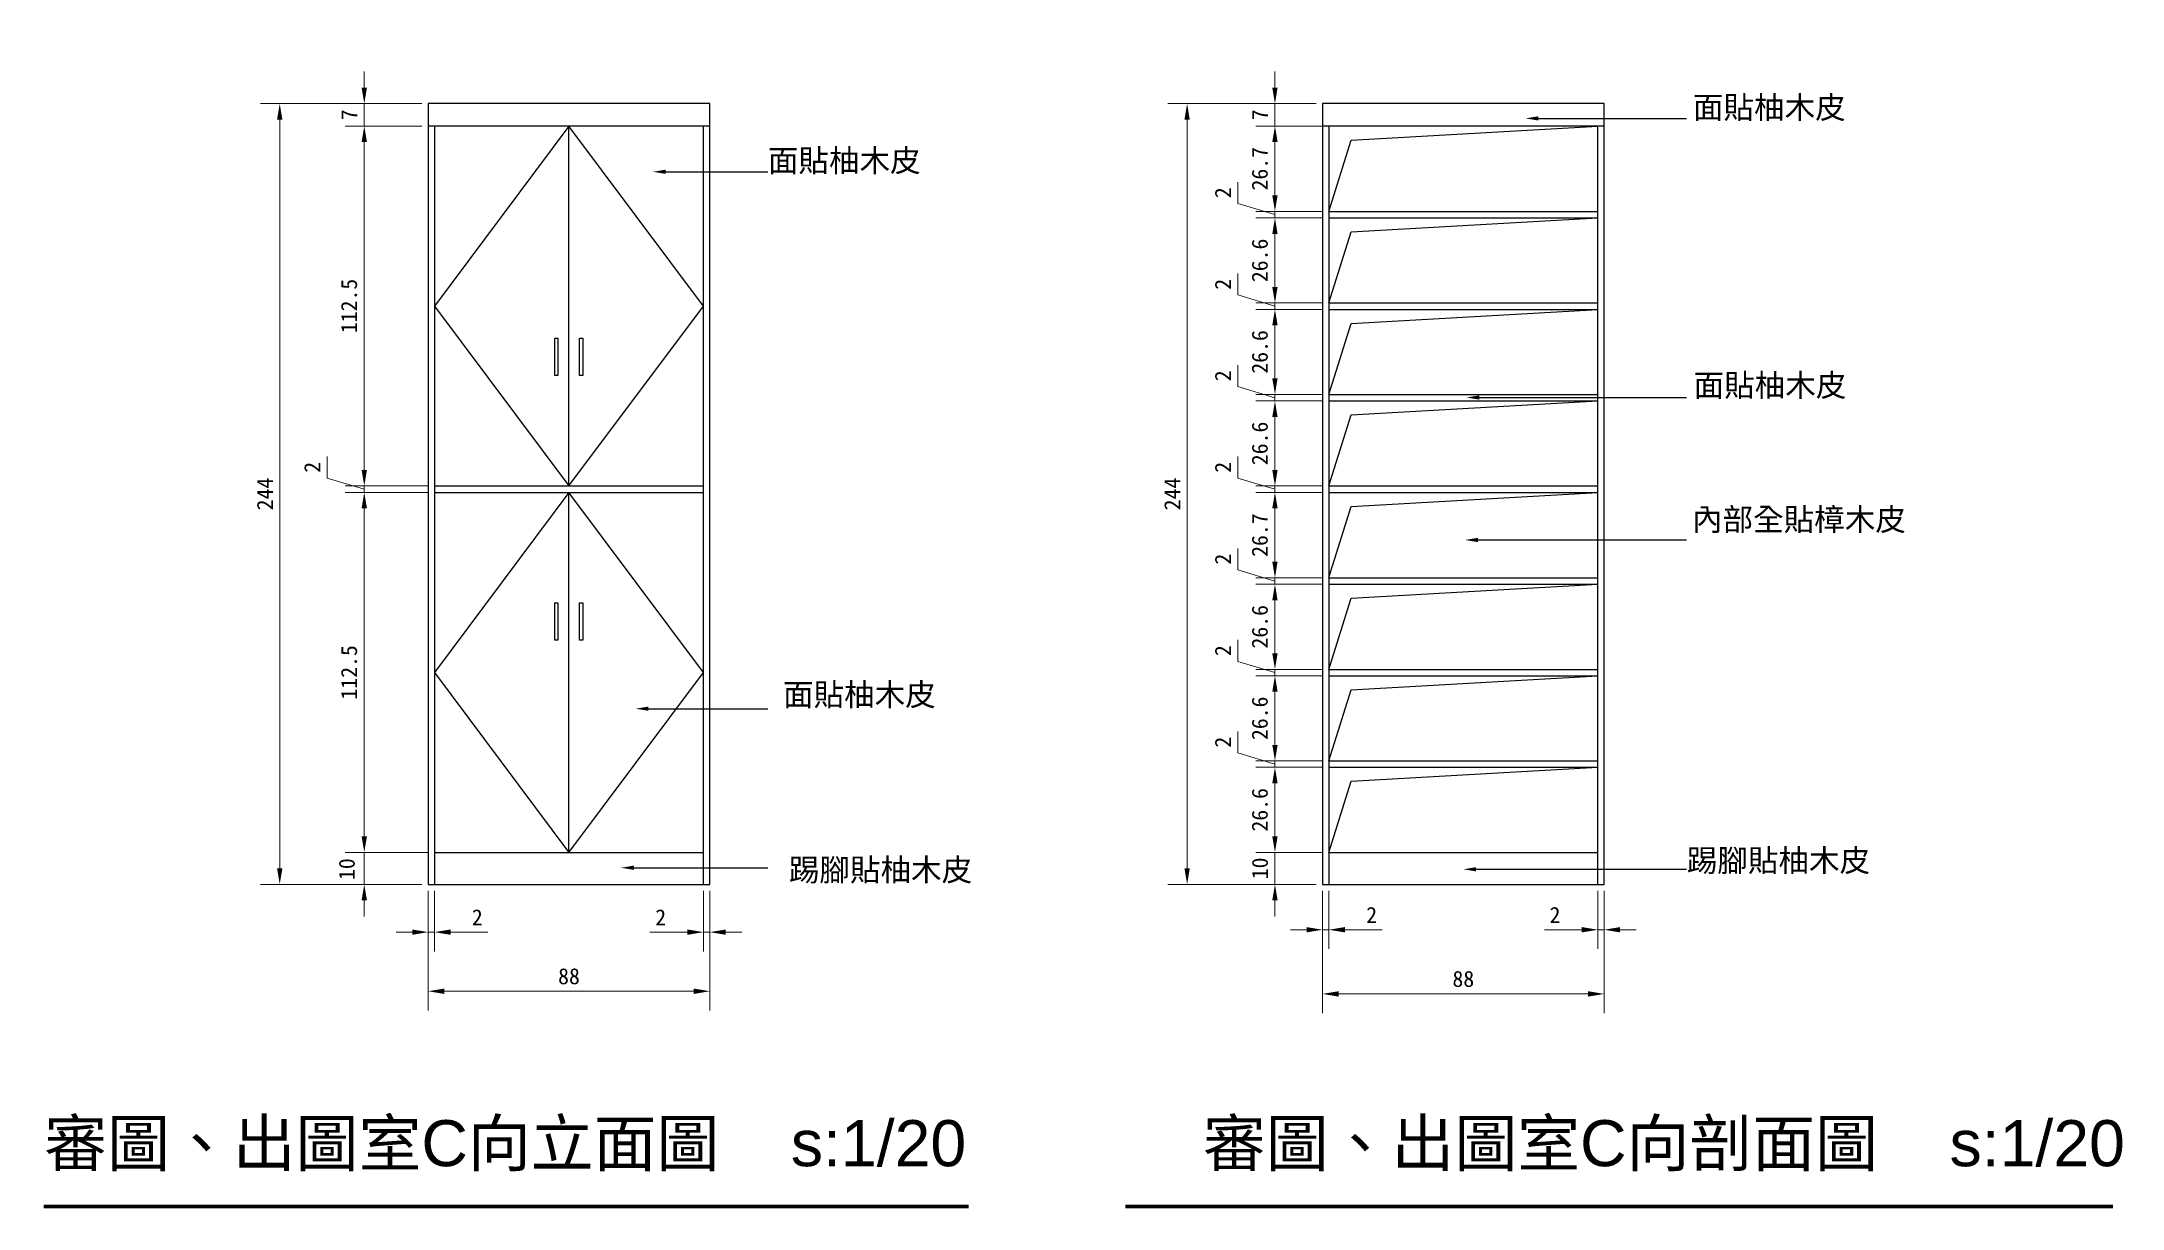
# Model space of a CAD drawing. Header units: centimetres. Extents: x 1966 to 8787, y 7398 to 12383.
# Drawn here: x 4523 to 5173, y 7528 to 7892 of the extents above; entities that cross this region are included whole.
import ezdxf
from ezdxf import colors
from ezdxf.entities.mleader import LeaderData, LeaderLine
from ezdxf.math import Vec2, Vec3

# ---------------------------------------------------------------- set-up
doc = ezdxf.new("R2010")
doc.units = ezdxf.units.CM
doc.header["$PDMODE"] = 35
doc.styles.get("Standard").update_dxf_attribs({"font": 'arial.ttf', "height": 10})
doc.styles.add('文2.5', font='kaiu.ttf', dxfattribs={"height": 2.5})
doc.styles.add('文3.5', font='', dxfattribs={"height": 3.5})
doc.styles.get('文3.5').set_extended_font_data('PMingLiU')
doc.dimstyles.new('DIM2.5', dxfattribs={"dimtxt": 2.5, "dimasz": 2.5, "dimexe": 3, "dimexo": 1, "dimgap": 1, "dimtad": 1, "dimdec": 1, "dimdsep": 46, "dimtxsty": '文2.5', "dimcen": 0, "dimadec": 0, "dimazin": 0, "dimtfac": 1, "dimtdec": 1, "dimtmove": 0, "dimatfit": 3, "dimfxl": 1, "dimlwd": 15, "dimlwe": 15, "dimarcsym": 0})

# ---------------------------------------------------------------- blocks, each defined once
blk = doc.blocks.new('抽屜門把')
for p, q in [((-4.4, 6.37), (-3.44, 6.37)), ((-4.4, -5.33), (-4.4, 6.37)), ((-3.44, 6.37), (-3.44, -5.33)), ((3.33, 6.37), (4.29, 6.37)), ((3.33, -5.33), (3.33, 6.37)), ((4.29, 6.37), (4.29, -5.33)), ((-3.44, -5.33), (-4.4, -5.33)), ((4.29, -5.33), (3.33, -5.33))]:
    blk.add_line(p, q)
blk = doc.blocks.new('*D226')
at = {"color": 0, "linetype": 'Continuous', "lineweight": 15, "transparency": 16777216}
for p, q in [((4643.48, 7626.82), (4643.48, 7589.42)), ((4731.48, 7626.82), (4731.48, 7589.42)), ((4648.48, 7595.42), (4726.48, 7595.42))]:
    blk.add_line(p, q, dxfattribs=at)
at = {"color": 0, "transparency": 16777216}
for points in [[(4648.48, 7596.25), (4648.48, 7594.58), (4643.48, 7595.42)], [(4726.48, 7596.25), (4726.48, 7594.58), (4731.48, 7595.42)]]:
    blk.add_solid(points, dxfattribs=at)
at = {"layer": 'DEFPOINTS', "color": 0, "transparency": 16777216}
for p in [(4643.48, 7628.82), (4731.48, 7628.82), (4731.48, 7595.42)]:
    blk.add_point(p, dxfattribs=at)
at = {"color": 0, "transparency": 16777216, "insert": (4687.48, 7600.08), "char_height": 5, "attachment_point": 5, "style": '文2.5'}
blk.add_mtext('88', dxfattribs=at)
blk = doc.blocks.new('*D227')
at = {"color": 0, "linetype": 'Continuous', "lineweight": 15, "transparency": 16777216}
for p, q in [((4643.48, 7626.82), (4643.48, 7607.89)), ((4645.48, 7626.82), (4645.48, 7607.89)), ((4638.48, 7613.89), (4633.48, 7613.89)), ((4643.48, 7613.89), (4645.48, 7613.89)), ((4650.48, 7613.89), (4662.16, 7613.89))]:
    blk.add_line(p, q, dxfattribs=at)
at = {"color": 0, "transparency": 16777216}
for points in [[(4638.48, 7614.73), (4638.48, 7613.06), (4643.48, 7613.89)], [(4650.48, 7614.73), (4650.48, 7613.06), (4645.48, 7613.89)]]:
    blk.add_solid(points, dxfattribs=at)
at = {"layer": 'DEFPOINTS', "color": 0, "transparency": 16777216}
for p in [(4643.48, 7628.82), (4645.48, 7628.82), (4645.48, 7613.89)]:
    blk.add_point(p, dxfattribs=at)
at = {"color": 0, "transparency": 16777216, "insert": (4658.82, 7618.53), "char_height": 5, "attachment_point": 5, "style": '文2.5'}
blk.add_mtext('2', dxfattribs=at)
blk = doc.blocks.new('*D228')
at = {"color": 0, "linetype": 'Continuous', "lineweight": 15, "transparency": 16777216}
for p, q in [((4623.51, 7643.82), (4623.51, 7648.82)), ((4643.48, 7638.82), (4617.51, 7638.82)), ((4623.51, 7628.82), (4623.51, 7638.82)), ((4641.48, 7628.82), (4617.51, 7628.82)), ((4623.51, 7623.82), (4623.51, 7618.82))]:
    blk.add_line(p, q, dxfattribs=at)
at = {"color": 0, "transparency": 16777216}
for points in [[(4622.68, 7643.82), (4624.35, 7643.82), (4623.51, 7638.82)], [(4622.68, 7623.82), (4624.35, 7623.82), (4623.51, 7628.82)]]:
    blk.add_solid(points, dxfattribs=at)
at = {"layer": 'DEFPOINTS', "color": 0, "transparency": 16777216}
for p in [(4623.51, 7638.82), (4645.48, 7638.82), (4643.48, 7628.82)]:
    blk.add_point(p, dxfattribs=at)
at = {"color": 0, "transparency": 16777216, "insert": (4618.08, 7633.59), "char_height": 5, "attachment_point": 5, "rotation": 90, "style": '文2.5'}
blk.add_mtext('10', dxfattribs=at)
blk = doc.blocks.new('*D229')
at = {"color": 0, "linetype": 'Continuous', "lineweight": 15, "transparency": 16777216}
for p, q in [((4643.48, 7751.32), (4617.51, 7751.32)), ((4623.51, 7643.82), (4623.51, 7746.32)), ((4643.48, 7638.82), (4617.51, 7638.82))]:
    blk.add_line(p, q, dxfattribs=at)
at = {"color": 0, "transparency": 16777216}
for points in [[(4622.68, 7746.32), (4624.35, 7746.32), (4623.51, 7751.32)], [(4622.68, 7643.82), (4624.35, 7643.82), (4623.51, 7638.82)]]:
    blk.add_solid(points, dxfattribs=at)
at = {"layer": 'DEFPOINTS', "color": 0, "transparency": 16777216}
for p in [(4623.51, 7751.32), (4645.48, 7751.32), (4645.48, 7638.82)]:
    blk.add_point(p, dxfattribs=at)
at = {"color": 0, "transparency": 16777216, "insert": (4618.79, 7695.07), "char_height": 5, "attachment_point": 5, "rotation": 90, "style": '文2.5'}
blk.add_mtext('112.5', dxfattribs=at)
blk = doc.blocks.new('*D230')
at = {"color": 0, "linetype": 'Continuous', "lineweight": 15, "transparency": 16777216}
for p, q in [((4623.51, 7758.32), (4623.51, 7763.32)), ((4611.88, 7755.81), (4611.88, 7762.5)), ((4623.51, 7752.32), (4611.88, 7755.81)), ((4643.48, 7753.32), (4617.51, 7753.32)), ((4643.48, 7751.32), (4617.51, 7751.32)), ((4623.51, 7751.32), (4623.51, 7753.32)), ((4623.51, 7751.32), (4623.51, 7753.32)), ((4623.51, 7746.32), (4623.51, 7741.32))]:
    blk.add_line(p, q, dxfattribs=at)
at = {"color": 0, "transparency": 16777216}
for points in [[(4622.68, 7758.32), (4624.35, 7758.32), (4623.51, 7753.32)], [(4622.68, 7746.32), (4624.35, 7746.32), (4623.51, 7751.32)]]:
    blk.add_solid(points, dxfattribs=at)
at = {"layer": 'DEFPOINTS', "color": 0, "transparency": 16777216}
for p in [(4623.51, 7753.32), (4645.48, 7753.32), (4645.48, 7751.32)]:
    blk.add_point(p, dxfattribs=at)
at = {"color": 0, "transparency": 16777216, "insert": (4607.24, 7759.16), "char_height": 5, "attachment_point": 5, "rotation": 90, "style": '文2.5'}
blk.add_mtext('2', dxfattribs=at)
blk = doc.blocks.new('*D231')
at = {"color": 0, "linetype": 'Continuous', "lineweight": 15, "transparency": 16777216}
for p, q in [((4641.48, 7865.82), (4617.51, 7865.82)), ((4623.51, 7758.32), (4623.51, 7860.82)), ((4643.48, 7753.32), (4617.51, 7753.32))]:
    blk.add_line(p, q, dxfattribs=at)
at = {"color": 0, "transparency": 16777216}
for points in [[(4622.68, 7860.82), (4624.35, 7860.82), (4623.51, 7865.82)], [(4622.68, 7758.32), (4624.35, 7758.32), (4623.51, 7753.32)]]:
    blk.add_solid(points, dxfattribs=at)
at = {"layer": 'DEFPOINTS', "color": 0, "transparency": 16777216}
for p in [(4623.51, 7865.82), (4643.48, 7865.82), (4645.48, 7753.32)]:
    blk.add_point(p, dxfattribs=at)
at = {"color": 0, "transparency": 16777216, "insert": (4618.79, 7809.57), "char_height": 5, "attachment_point": 5, "rotation": 90, "style": '文2.5'}
blk.add_mtext('112.5', dxfattribs=at)
blk = doc.blocks.new('*D232')
at = {"color": 0, "linetype": 'Continuous', "lineweight": 15, "transparency": 16777216}
for p, q in [((4623.51, 7877.82), (4623.51, 7882.82)), ((4641.48, 7872.82), (4617.51, 7872.82)), ((4623.51, 7865.82), (4623.51, 7872.82)), ((4641.48, 7865.82), (4617.51, 7865.82)), ((4623.51, 7860.82), (4623.51, 7855.82))]:
    blk.add_line(p, q, dxfattribs=at)
at = {"color": 0, "transparency": 16777216}
for points in [[(4622.68, 7877.82), (4624.35, 7877.82), (4623.51, 7872.82)], [(4622.68, 7860.82), (4624.35, 7860.82), (4623.51, 7865.82)]]:
    blk.add_solid(points, dxfattribs=at)
at = {"layer": 'DEFPOINTS', "color": 0, "transparency": 16777216}
for p in [(4623.51, 7872.82), (4643.48, 7872.82), (4643.48, 7865.82)]:
    blk.add_point(p, dxfattribs=at)
at = {"color": 0, "transparency": 16777216, "insert": (4618.85, 7869.32), "char_height": 5, "attachment_point": 5, "rotation": 90, "style": '文2.5'}
blk.add_mtext('7', dxfattribs=at)
blk = doc.blocks.new('*D233')
at = {"color": 0, "linetype": 'Continuous', "lineweight": 15, "transparency": 16777216}
for p, q in [((4641.48, 7872.82), (4591.1, 7872.82)), ((4597.1, 7633.82), (4597.1, 7867.82)), ((4639.48, 7628.82), (4591.1, 7628.82))]:
    blk.add_line(p, q, dxfattribs=at)
at = {"color": 0, "transparency": 16777216}
for points in [[(4596.27, 7867.82), (4597.93, 7867.82), (4597.1, 7872.82)], [(4596.27, 7633.82), (4597.93, 7633.82), (4597.1, 7628.82)]]:
    blk.add_solid(points, dxfattribs=at)
at = {"layer": 'DEFPOINTS', "color": 0, "transparency": 16777216}
for p in [(4597.1, 7872.82), (4643.48, 7872.82), (4641.48, 7628.82)]:
    blk.add_point(p, dxfattribs=at)
at = {"color": 0, "transparency": 16777216, "insert": (4592.46, 7750.82), "char_height": 5, "attachment_point": 5, "rotation": 90, "style": '文2.5'}
blk.add_mtext('244', dxfattribs=at)
blk = doc.blocks.new('*D234')
at = {"color": 0, "linetype": 'Continuous', "lineweight": 15, "transparency": 16777216}
for p, q in [((4922.93, 7626.82), (4922.93, 7588.58)), ((5010.93, 7626.82), (5010.93, 7588.58)), ((4927.93, 7594.58), (5005.93, 7594.58))]:
    blk.add_line(p, q, dxfattribs=at)
at = {"color": 0, "transparency": 16777216}
for points in [[(4927.93, 7595.42), (4927.93, 7593.75), (4922.93, 7594.58)], [(5005.93, 7595.42), (5005.93, 7593.75), (5010.93, 7594.58)]]:
    blk.add_solid(points, dxfattribs=at)
at = {"layer": 'DEFPOINTS', "color": 0, "transparency": 16777216}
for p in [(4922.93, 7628.82), (5010.93, 7628.82), (5010.93, 7594.58)]:
    blk.add_point(p, dxfattribs=at)
at = {"color": 0, "transparency": 16777216, "insert": (4966.93, 7599.25), "char_height": 5, "attachment_point": 5, "style": '文2.5'}
blk.add_mtext('88', dxfattribs=at)
blk = doc.blocks.new('*D235')
at = {"color": 0, "linetype": 'Continuous', "lineweight": 15, "transparency": 16777216}
for p, q in [((4922.93, 7626.82), (4922.93, 7608.64)), ((4924.93, 7626.82), (4924.93, 7608.64)), ((4917.93, 7614.64), (4912.93, 7614.64)), ((4922.93, 7614.64), (4924.93, 7614.64)), ((4929.93, 7614.64), (4941.62, 7614.64))]:
    blk.add_line(p, q, dxfattribs=at)
at = {"color": 0, "transparency": 16777216}
for points in [[(4917.93, 7615.47), (4917.93, 7613.81), (4922.93, 7614.64)], [(4929.93, 7615.47), (4929.93, 7613.81), (4924.93, 7614.64)]]:
    blk.add_solid(points, dxfattribs=at)
at = {"layer": 'DEFPOINTS', "color": 0, "transparency": 16777216}
for p in [(4922.93, 7628.82), (4924.93, 7628.82), (4924.93, 7614.64)]:
    blk.add_point(p, dxfattribs=at)
at = {"color": 0, "transparency": 16777216, "insert": (4938.28, 7619.28), "char_height": 5, "attachment_point": 5, "style": '文2.5'}
blk.add_mtext('2', dxfattribs=at)
blk = doc.blocks.new('*D236')
at = {"color": 0, "linetype": 'Continuous', "lineweight": 15, "transparency": 16777216}
for p, q in [((4729.48, 7626.82), (4729.48, 7607.89)), ((4731.48, 7626.82), (4731.48, 7607.89)), ((4724.48, 7613.89), (4712.79, 7613.89)), ((4731.48, 7613.89), (4729.48, 7613.89)), ((4736.48, 7613.89), (4741.48, 7613.89))]:
    blk.add_line(p, q, dxfattribs=at)
at = {"color": 0, "transparency": 16777216}
for points in [[(4724.48, 7614.73), (4724.48, 7613.06), (4729.48, 7613.89)], [(4736.48, 7614.73), (4736.48, 7613.06), (4731.48, 7613.89)]]:
    blk.add_solid(points, dxfattribs=at)
at = {"layer": 'DEFPOINTS', "color": 0, "transparency": 16777216}
for p in [(4729.48, 7628.82), (4731.48, 7628.82), (4729.48, 7613.89)]:
    blk.add_point(p, dxfattribs=at)
at = {"color": 0, "transparency": 16777216, "insert": (4716.13, 7618.53), "char_height": 5, "attachment_point": 5, "style": '文2.5'}
blk.add_mtext('2', dxfattribs=at)
blk = doc.blocks.new('*D237')
at = {"color": 0, "linetype": 'Continuous', "lineweight": 15, "transparency": 16777216}
for p, q in [((5008.93, 7626.82), (5008.93, 7608.64)), ((5010.93, 7626.82), (5010.93, 7608.64)), ((5003.93, 7614.64), (4992.25, 7614.64)), ((5010.93, 7614.64), (5008.93, 7614.64)), ((5015.93, 7614.64), (5020.93, 7614.64))]:
    blk.add_line(p, q, dxfattribs=at)
at = {"color": 0, "transparency": 16777216}
for points in [[(5003.93, 7615.47), (5003.93, 7613.81), (5008.93, 7614.64)], [(5015.93, 7615.47), (5015.93, 7613.81), (5010.93, 7614.64)]]:
    blk.add_solid(points, dxfattribs=at)
at = {"layer": 'DEFPOINTS', "color": 0, "transparency": 16777216}
for p in [(5008.93, 7628.82), (5010.93, 7628.82), (5008.93, 7614.64)]:
    blk.add_point(p, dxfattribs=at)
at = {"color": 0, "transparency": 16777216, "insert": (4995.59, 7619.28), "char_height": 5, "attachment_point": 5, "style": '文2.5'}
blk.add_mtext('2', dxfattribs=at)
blk = doc.blocks.new('*D238')
at = {"color": 0, "linetype": 'Continuous', "lineweight": 15, "transparency": 16777216}
for p, q in [((4908.07, 7643.82), (4908.07, 7648.82)), ((4922.93, 7638.82), (4902.07, 7638.82)), ((4908.07, 7628.82), (4908.07, 7638.82)), ((4920.93, 7628.82), (4902.07, 7628.82)), ((4908.07, 7623.82), (4908.07, 7618.82))]:
    blk.add_line(p, q, dxfattribs=at)
at = {"color": 0, "transparency": 16777216}
for points in [[(4907.24, 7643.82), (4908.9, 7643.82), (4908.07, 7638.82)], [(4907.24, 7623.82), (4908.9, 7623.82), (4908.07, 7628.82)]]:
    blk.add_solid(points, dxfattribs=at)
at = {"layer": 'DEFPOINTS', "color": 0, "transparency": 16777216}
for p in [(4908.07, 7638.82), (4924.93, 7638.82), (4922.93, 7628.82)]:
    blk.add_point(p, dxfattribs=at)
at = {"color": 0, "transparency": 16777216, "insert": (4903.4, 7633.82), "char_height": 5, "attachment_point": 5, "rotation": 90, "style": '文2.5'}
blk.add_mtext('10', dxfattribs=at)
blk = doc.blocks.new('*D239')
at = {"color": 0, "linetype": 'Continuous', "lineweight": 15, "transparency": 16777216}
for p, q in [((4922.93, 7665.42), (4902.07, 7665.42)), ((4908.07, 7643.82), (4908.07, 7660.42)), ((4922.93, 7638.82), (4902.07, 7638.82))]:
    blk.add_line(p, q, dxfattribs=at)
at = {"color": 0, "transparency": 16777216}
for points in [[(4907.24, 7660.42), (4908.9, 7660.42), (4908.07, 7665.42)], [(4907.24, 7643.82), (4908.9, 7643.82), (4908.07, 7638.82)]]:
    blk.add_solid(points, dxfattribs=at)
at = {"layer": 'DEFPOINTS', "color": 0, "transparency": 16777216}
for p in [(4908.07, 7665.42), (4924.93, 7665.42), (4924.93, 7638.82)]:
    blk.add_point(p, dxfattribs=at)
at = {"color": 0, "transparency": 16777216, "insert": (4903.35, 7652.12), "char_height": 5, "attachment_point": 5, "rotation": 90, "style": '文2.5'}
blk.add_mtext('26.6', dxfattribs=at)
blk = doc.blocks.new('*D240')
at = {"color": 0, "linetype": 'Continuous', "lineweight": 15, "transparency": 16777216}
for p, q in [((4896.43, 7669.91), (4896.43, 7676.6)), ((4908.07, 7672.42), (4908.07, 7677.42)), ((4908.07, 7666.42), (4896.43, 7669.91)), ((4922.93, 7667.42), (4902.07, 7667.42)), ((4908.07, 7665.42), (4908.07, 7667.42)), ((4908.07, 7665.42), (4908.07, 7667.42)), ((4922.93, 7665.42), (4902.07, 7665.42)), ((4908.07, 7660.42), (4908.07, 7655.42))]:
    blk.add_line(p, q, dxfattribs=at)
at = {"color": 0, "transparency": 16777216}
for points in [[(4907.24, 7672.42), (4908.9, 7672.42), (4908.07, 7667.42)], [(4907.24, 7660.42), (4908.9, 7660.42), (4908.07, 7665.42)]]:
    blk.add_solid(points, dxfattribs=at)
at = {"layer": 'DEFPOINTS', "color": 0, "transparency": 16777216}
for p in [(4908.07, 7667.42), (4924.93, 7667.42), (4924.93, 7665.42)]:
    blk.add_point(p, dxfattribs=at)
at = {"color": 0, "transparency": 16777216, "insert": (4891.79, 7673.26), "char_height": 5, "attachment_point": 5, "rotation": 90, "style": '文2.5'}
blk.add_mtext('2', dxfattribs=at)
blk = doc.blocks.new('*D241')
at = {"color": 0, "linetype": 'Continuous', "lineweight": 15, "transparency": 16777216}
for p, q in [((4922.93, 7694.02), (4902.07, 7694.02)), ((4908.07, 7672.42), (4908.07, 7689.02)), ((4922.93, 7667.42), (4902.07, 7667.42))]:
    blk.add_line(p, q, dxfattribs=at)
at = {"color": 0, "transparency": 16777216}
for points in [[(4907.24, 7689.02), (4908.9, 7689.02), (4908.07, 7694.02)], [(4907.24, 7672.42), (4908.9, 7672.42), (4908.07, 7667.42)]]:
    blk.add_solid(points, dxfattribs=at)
at = {"layer": 'DEFPOINTS', "color": 0, "transparency": 16777216}
for p in [(4908.07, 7694.02), (4924.93, 7694.02), (4924.93, 7667.42)]:
    blk.add_point(p, dxfattribs=at)
at = {"color": 0, "transparency": 16777216, "insert": (4903.35, 7680.72), "char_height": 5, "attachment_point": 5, "rotation": 90, "style": '文2.5'}
blk.add_mtext('26.6', dxfattribs=at)
blk = doc.blocks.new('*D242')
at = {"color": 0, "linetype": 'Continuous', "lineweight": 15, "transparency": 16777216}
for p, q in [((4896.43, 7698.51), (4896.43, 7705.2)), ((4908.07, 7701.02), (4908.07, 7706.02)), ((4908.07, 7695.02), (4896.43, 7698.51)), ((4922.93, 7696.02), (4902.07, 7696.02)), ((4922.93, 7694.02), (4902.07, 7694.02)), ((4908.07, 7694.02), (4908.07, 7696.02)), ((4908.07, 7694.02), (4908.07, 7696.02)), ((4908.07, 7689.02), (4908.07, 7684.02))]:
    blk.add_line(p, q, dxfattribs=at)
at = {"color": 0, "transparency": 16777216}
for points in [[(4907.24, 7701.02), (4908.9, 7701.02), (4908.07, 7696.02)], [(4907.24, 7689.02), (4908.9, 7689.02), (4908.07, 7694.02)]]:
    blk.add_solid(points, dxfattribs=at)
at = {"layer": 'DEFPOINTS', "color": 0, "transparency": 16777216}
for p in [(4908.07, 7696.02), (4924.93, 7696.02), (4924.93, 7694.02)]:
    blk.add_point(p, dxfattribs=at)
at = {"color": 0, "transparency": 16777216, "insert": (4891.79, 7701.86), "char_height": 5, "attachment_point": 5, "rotation": 90, "style": '文2.5'}
blk.add_mtext('2', dxfattribs=at)
blk = doc.blocks.new('*D243')
at = {"color": 0, "linetype": 'Continuous', "lineweight": 15, "transparency": 16777216}
for p, q in [((4922.93, 7722.62), (4902.07, 7722.62)), ((4908.07, 7701.02), (4908.07, 7717.62)), ((4922.93, 7696.02), (4902.07, 7696.02))]:
    blk.add_line(p, q, dxfattribs=at)
at = {"color": 0, "transparency": 16777216}
for points in [[(4907.24, 7717.62), (4908.9, 7717.62), (4908.07, 7722.62)], [(4907.24, 7701.02), (4908.9, 7701.02), (4908.07, 7696.02)]]:
    blk.add_solid(points, dxfattribs=at)
at = {"layer": 'DEFPOINTS', "color": 0, "transparency": 16777216}
for p in [(4908.07, 7722.62), (4924.93, 7722.62), (4924.93, 7696.02)]:
    blk.add_point(p, dxfattribs=at)
at = {"color": 0, "transparency": 16777216, "insert": (4903.35, 7709.32), "char_height": 5, "attachment_point": 5, "rotation": 90, "style": '文2.5'}
blk.add_mtext('26.6', dxfattribs=at)
blk = doc.blocks.new('*D244')
at = {"color": 0, "linetype": 'Continuous', "lineweight": 15, "transparency": 16777216}
for p, q in [((4896.43, 7727.11), (4896.43, 7733.8)), ((4908.07, 7729.62), (4908.07, 7734.62)), ((4908.07, 7723.62), (4896.43, 7727.11)), ((4922.93, 7724.62), (4902.07, 7724.62)), ((4908.07, 7722.62), (4908.07, 7724.62)), ((4908.07, 7722.62), (4908.07, 7724.62)), ((4922.93, 7722.62), (4902.07, 7722.62)), ((4908.07, 7717.62), (4908.07, 7712.62))]:
    blk.add_line(p, q, dxfattribs=at)
at = {"color": 0, "transparency": 16777216}
for points in [[(4907.24, 7729.62), (4908.9, 7729.62), (4908.07, 7724.62)], [(4907.24, 7717.62), (4908.9, 7717.62), (4908.07, 7722.62)]]:
    blk.add_solid(points, dxfattribs=at)
at = {"layer": 'DEFPOINTS', "color": 0, "transparency": 16777216}
for p in [(4908.07, 7724.62), (4924.93, 7724.62), (4924.93, 7722.62)]:
    blk.add_point(p, dxfattribs=at)
at = {"color": 0, "transparency": 16777216, "insert": (4891.79, 7730.46), "char_height": 5, "attachment_point": 5, "rotation": 90, "style": '文2.5'}
blk.add_mtext('2', dxfattribs=at)
blk = doc.blocks.new('*D245')
at = {"color": 0, "linetype": 'Continuous', "lineweight": 15, "transparency": 16777216}
for p, q in [((4922.93, 7751.32), (4902.07, 7751.32)), ((4908.07, 7729.62), (4908.07, 7746.32)), ((4922.93, 7724.62), (4902.07, 7724.62))]:
    blk.add_line(p, q, dxfattribs=at)
at = {"color": 0, "transparency": 16777216}
for points in [[(4907.24, 7746.32), (4908.9, 7746.32), (4908.07, 7751.32)], [(4907.24, 7729.62), (4908.9, 7729.62), (4908.07, 7724.62)]]:
    blk.add_solid(points, dxfattribs=at)
at = {"layer": 'DEFPOINTS', "color": 0, "transparency": 16777216}
for p in [(4908.07, 7751.32), (4924.93, 7751.32), (4924.93, 7724.62)]:
    blk.add_point(p, dxfattribs=at)
at = {"color": 0, "transparency": 16777216, "insert": (4903.35, 7737.97), "char_height": 5, "attachment_point": 5, "rotation": 90, "style": '文2.5'}
blk.add_mtext('26.7', dxfattribs=at)
blk = doc.blocks.new('*D246')
at = {"color": 0, "linetype": 'Continuous', "lineweight": 15, "transparency": 16777216}
for p, q in [((4908.07, 7758.32), (4908.07, 7763.32)), ((4896.43, 7755.81), (4896.43, 7762.5)), ((4908.07, 7752.32), (4896.43, 7755.81)), ((4922.93, 7753.32), (4902.07, 7753.32)), ((4922.93, 7751.32), (4902.07, 7751.32)), ((4908.07, 7751.32), (4908.07, 7753.32)), ((4908.07, 7751.32), (4908.07, 7753.32)), ((4908.07, 7746.32), (4908.07, 7741.32))]:
    blk.add_line(p, q, dxfattribs=at)
at = {"color": 0, "transparency": 16777216}
for points in [[(4907.24, 7758.32), (4908.9, 7758.32), (4908.07, 7753.32)], [(4907.24, 7746.32), (4908.9, 7746.32), (4908.07, 7751.32)]]:
    blk.add_solid(points, dxfattribs=at)
at = {"layer": 'DEFPOINTS', "color": 0, "transparency": 16777216}
for p in [(4908.07, 7753.32), (4924.93, 7753.32), (4924.93, 7751.32)]:
    blk.add_point(p, dxfattribs=at)
at = {"color": 0, "transparency": 16777216, "insert": (4891.79, 7759.16), "char_height": 5, "attachment_point": 5, "rotation": 90, "style": '文2.5'}
blk.add_mtext('2', dxfattribs=at)
blk = doc.blocks.new('*D247')
at = {"color": 0, "linetype": 'Continuous', "lineweight": 15, "transparency": 16777216}
for p, q in [((4922.93, 7779.92), (4902.07, 7779.92)), ((4908.07, 7758.32), (4908.07, 7774.92)), ((4922.93, 7753.32), (4902.07, 7753.32))]:
    blk.add_line(p, q, dxfattribs=at)
at = {"color": 0, "transparency": 16777216}
for points in [[(4907.24, 7774.92), (4908.9, 7774.92), (4908.07, 7779.92)], [(4907.24, 7758.32), (4908.9, 7758.32), (4908.07, 7753.32)]]:
    blk.add_solid(points, dxfattribs=at)
at = {"layer": 'DEFPOINTS', "color": 0, "transparency": 16777216}
for p in [(4908.07, 7779.92), (4924.93, 7779.92), (4924.93, 7753.32)]:
    blk.add_point(p, dxfattribs=at)
at = {"color": 0, "transparency": 16777216, "insert": (4903.35, 7766.62), "char_height": 5, "attachment_point": 5, "rotation": 90, "style": '文2.5'}
blk.add_mtext('26.6', dxfattribs=at)
blk = doc.blocks.new('*D248')
at = {"color": 0, "linetype": 'Continuous', "lineweight": 15, "transparency": 16777216}
for p, q in [((4896.43, 7784.41), (4896.43, 7791.1)), ((4908.07, 7786.92), (4908.07, 7791.92)), ((4908.07, 7780.92), (4896.43, 7784.41)), ((4922.93, 7781.92), (4902.07, 7781.92)), ((4922.93, 7779.92), (4902.07, 7779.92)), ((4908.07, 7779.92), (4908.07, 7781.92)), ((4908.07, 7779.92), (4908.07, 7781.92)), ((4908.07, 7774.92), (4908.07, 7769.92))]:
    blk.add_line(p, q, dxfattribs=at)
at = {"color": 0, "transparency": 16777216}
for points in [[(4907.24, 7786.92), (4908.9, 7786.92), (4908.07, 7781.92)], [(4907.24, 7774.92), (4908.9, 7774.92), (4908.07, 7779.92)]]:
    blk.add_solid(points, dxfattribs=at)
at = {"layer": 'DEFPOINTS', "color": 0, "transparency": 16777216}
for p in [(4908.07, 7781.92), (4924.93, 7781.92), (4924.93, 7779.92)]:
    blk.add_point(p, dxfattribs=at)
at = {"color": 0, "transparency": 16777216, "insert": (4891.79, 7787.76), "char_height": 5, "attachment_point": 5, "rotation": 90, "style": '文2.5'}
blk.add_mtext('2', dxfattribs=at)
blk = doc.blocks.new('*D249')
at = {"color": 0, "linetype": 'Continuous', "lineweight": 15, "transparency": 16777216}
for p, q in [((4922.93, 7808.52), (4902.07, 7808.52)), ((4908.07, 7786.92), (4908.07, 7803.52)), ((4922.93, 7781.92), (4902.07, 7781.92))]:
    blk.add_line(p, q, dxfattribs=at)
at = {"color": 0, "transparency": 16777216}
for points in [[(4907.24, 7803.52), (4908.9, 7803.52), (4908.07, 7808.52)], [(4907.24, 7786.92), (4908.9, 7786.92), (4908.07, 7781.92)]]:
    blk.add_solid(points, dxfattribs=at)
at = {"layer": 'DEFPOINTS', "color": 0, "transparency": 16777216}
for p in [(4908.07, 7808.52), (4924.93, 7808.52), (4924.93, 7781.92)]:
    blk.add_point(p, dxfattribs=at)
at = {"color": 0, "transparency": 16777216, "insert": (4903.35, 7795.22), "char_height": 5, "attachment_point": 5, "rotation": 90, "style": '文2.5'}
blk.add_mtext('26.6', dxfattribs=at)
blk = doc.blocks.new('*D250')
at = {"color": 0, "linetype": 'Continuous', "lineweight": 15, "transparency": 16777216}
for p, q in [((4896.43, 7813.01), (4896.43, 7819.7)), ((4908.07, 7815.52), (4908.07, 7820.52)), ((4908.07, 7809.52), (4896.43, 7813.01)), ((4922.93, 7810.52), (4902.07, 7810.52)), ((4908.07, 7808.52), (4908.07, 7810.52)), ((4908.07, 7808.52), (4908.07, 7810.52)), ((4922.93, 7808.52), (4902.07, 7808.52)), ((4908.07, 7803.52), (4908.07, 7798.52))]:
    blk.add_line(p, q, dxfattribs=at)
at = {"color": 0, "transparency": 16777216}
for points in [[(4907.24, 7815.52), (4908.9, 7815.52), (4908.07, 7810.52)], [(4907.24, 7803.52), (4908.9, 7803.52), (4908.07, 7808.52)]]:
    blk.add_solid(points, dxfattribs=at)
at = {"layer": 'DEFPOINTS', "color": 0, "transparency": 16777216}
for p in [(4908.07, 7810.52), (4924.93, 7810.52), (4924.93, 7808.52)]:
    blk.add_point(p, dxfattribs=at)
at = {"color": 0, "transparency": 16777216, "insert": (4891.79, 7816.36), "char_height": 5, "attachment_point": 5, "rotation": 90, "style": '文2.5'}
blk.add_mtext('2', dxfattribs=at)
blk = doc.blocks.new('*D251')
at = {"color": 0, "linetype": 'Continuous', "lineweight": 15, "transparency": 16777216}
for p, q in [((4922.93, 7837.12), (4902.07, 7837.12)), ((4908.07, 7815.52), (4908.07, 7832.12)), ((4922.93, 7810.52), (4902.07, 7810.52))]:
    blk.add_line(p, q, dxfattribs=at)
at = {"color": 0, "transparency": 16777216}
for points in [[(4907.24, 7832.12), (4908.9, 7832.12), (4908.07, 7837.12)], [(4907.24, 7815.52), (4908.9, 7815.52), (4908.07, 7810.52)]]:
    blk.add_solid(points, dxfattribs=at)
at = {"layer": 'DEFPOINTS', "color": 0, "transparency": 16777216}
for p in [(4908.07, 7837.12), (4924.93, 7837.12), (4924.93, 7810.52)]:
    blk.add_point(p, dxfattribs=at)
at = {"color": 0, "transparency": 16777216, "insert": (4903.35, 7823.82), "char_height": 5, "attachment_point": 5, "rotation": 90, "style": '文2.5'}
blk.add_mtext('26.6', dxfattribs=at)
blk = doc.blocks.new('*D252')
at = {"color": 0, "linetype": 'Continuous', "lineweight": 15, "transparency": 16777216}
for p, q in [((4896.43, 7841.61), (4896.43, 7848.3)), ((4908.07, 7844.12), (4908.07, 7849.12)), ((4908.07, 7838.12), (4896.43, 7841.61)), ((4922.93, 7839.12), (4902.07, 7839.12)), ((4922.93, 7837.12), (4902.07, 7837.12)), ((4908.07, 7837.12), (4908.07, 7839.12)), ((4908.07, 7837.12), (4908.07, 7839.12)), ((4908.07, 7832.12), (4908.07, 7827.12))]:
    blk.add_line(p, q, dxfattribs=at)
at = {"color": 0, "transparency": 16777216}
for points in [[(4907.24, 7844.12), (4908.9, 7844.12), (4908.07, 7839.12)], [(4907.24, 7832.12), (4908.9, 7832.12), (4908.07, 7837.12)]]:
    blk.add_solid(points, dxfattribs=at)
at = {"layer": 'DEFPOINTS', "color": 0, "transparency": 16777216}
for p in [(4908.07, 7839.12), (4924.93, 7839.12), (4924.93, 7837.12)]:
    blk.add_point(p, dxfattribs=at)
at = {"color": 0, "transparency": 16777216, "insert": (4891.79, 7844.96), "char_height": 5, "attachment_point": 5, "rotation": 90, "style": '文2.5'}
blk.add_mtext('2', dxfattribs=at)
blk = doc.blocks.new('*D253')
at = {"color": 0, "linetype": 'Continuous', "lineweight": 15, "transparency": 16777216}
for p, q in [((4922.93, 7865.82), (4902.07, 7865.82)), ((4908.07, 7844.12), (4908.07, 7860.82)), ((4922.93, 7839.12), (4902.07, 7839.12))]:
    blk.add_line(p, q, dxfattribs=at)
at = {"color": 0, "transparency": 16777216}
for points in [[(4907.24, 7860.82), (4908.9, 7860.82), (4908.07, 7865.82)], [(4907.24, 7844.12), (4908.9, 7844.12), (4908.07, 7839.12)]]:
    blk.add_solid(points, dxfattribs=at)
at = {"layer": 'DEFPOINTS', "color": 0, "transparency": 16777216}
for p in [(4908.07, 7865.82), (4924.93, 7865.82), (4924.93, 7839.12)]:
    blk.add_point(p, dxfattribs=at)
at = {"color": 0, "transparency": 16777216, "insert": (4903.35, 7852.47), "char_height": 5, "attachment_point": 5, "rotation": 90, "style": '文2.5'}
blk.add_mtext('26.7', dxfattribs=at)
blk = doc.blocks.new('*D254')
at = {"color": 0, "linetype": 'Continuous', "lineweight": 15, "transparency": 16777216}
for p, q in [((4908.07, 7877.82), (4908.07, 7882.82)), ((4920.93, 7872.82), (4902.07, 7872.82)), ((4908.07, 7865.82), (4908.07, 7872.82)), ((4922.93, 7865.82), (4902.07, 7865.82)), ((4908.07, 7860.82), (4908.07, 7855.82))]:
    blk.add_line(p, q, dxfattribs=at)
at = {"color": 0, "transparency": 16777216}
for points in [[(4907.24, 7877.82), (4908.9, 7877.82), (4908.07, 7872.82)], [(4907.24, 7860.82), (4908.9, 7860.82), (4908.07, 7865.82)]]:
    blk.add_solid(points, dxfattribs=at)
at = {"layer": 'DEFPOINTS', "color": 0, "transparency": 16777216}
for p in [(4908.07, 7872.82), (4922.93, 7872.82), (4924.93, 7865.82)]:
    blk.add_point(p, dxfattribs=at)
at = {"color": 0, "transparency": 16777216, "insert": (4903.4, 7869.32), "char_height": 5, "attachment_point": 5, "rotation": 90, "style": '文2.5'}
blk.add_mtext('7', dxfattribs=at)
blk = doc.blocks.new('*D255')
at = {"color": 0, "linetype": 'Continuous', "lineweight": 15, "transparency": 16777216}
for p, q in [((4920.93, 7872.82), (4874.62, 7872.82)), ((4880.62, 7633.82), (4880.62, 7867.82)), ((4920.93, 7628.82), (4874.62, 7628.82))]:
    blk.add_line(p, q, dxfattribs=at)
at = {"color": 0, "transparency": 16777216}
for points in [[(4879.79, 7867.82), (4881.45, 7867.82), (4880.62, 7872.82)], [(4879.79, 7633.82), (4881.45, 7633.82), (4880.62, 7628.82)]]:
    blk.add_solid(points, dxfattribs=at)
at = {"layer": 'DEFPOINTS', "color": 0, "transparency": 16777216}
for p in [(4880.62, 7872.82), (4922.93, 7872.82), (4922.93, 7628.82)]:
    blk.add_point(p, dxfattribs=at)
at = {"color": 0, "transparency": 16777216, "insert": (4875.98, 7750.82), "char_height": 5, "attachment_point": 5, "rotation": 90, "style": '文2.5'}
blk.add_mtext('244', dxfattribs=at)

msp = doc.modelspace()

# ---------------------------------------------------------------- linework, layer by layer
for p, q in [((4731.48, 7872.82), (4643.48, 7872.82)), ((4643.48, 7872.82), (4643.48, 7628.82)), ((4731.48, 7628.82), (4731.48, 7872.82)), ((5010.93, 7872.82), (4922.93, 7872.82)), ((4922.93, 7872.82), (4922.93, 7628.82)), ((5010.93, 7628.82), (5010.93, 7872.82)), ((4731.48, 7865.82), (4643.48, 7865.82)), ((4645.48, 7865.82), (4645.48, 7628.82)), ((4687.48, 7865.82), (4645.48, 7809.57)), ((4687.48, 7753.32), (4687.48, 7865.82)), ((4729.48, 7809.57), (4687.48, 7865.82)), ((4729.48, 7628.82), (4729.48, 7865.82)), ((5010.93, 7865.82), (4922.93, 7865.82)), ((4924.93, 7865.82), (4924.93, 7628.82)), ((4924.93, 7839.12), (4931.86, 7861.43)), ((4931.86, 7861.43), (5008.93, 7865.82)), ((5008.93, 7628.82), (5008.93, 7865.82)), ((4924.93, 7839.12), (5008.93, 7839.12)), ((4924.93, 7837.12), (5008.93, 7837.12)), ((4931.86, 7832.73), (5008.93, 7837.12)), ((4924.93, 7810.52), (4931.86, 7832.73)), ((4645.48, 7809.57), (4687.48, 7753.32)), ((4687.48, 7753.32), (4729.48, 7809.57)), ((4924.93, 7810.52), (5008.93, 7810.52)), ((4924.93, 7808.52), (5008.93, 7808.52)), ((4924.93, 7781.92), (4931.86, 7804.13)), ((4931.86, 7804.13), (5008.93, 7808.52)), ((4924.93, 7781.92), (5008.93, 7781.92)), ((4924.93, 7779.92), (5008.93, 7779.92)), ((4931.86, 7775.53), (5008.93, 7779.92)), ((4924.93, 7753.32), (4931.86, 7775.53)), ((4645.48, 7753.32), (4729.48, 7753.32)), ((4645.48, 7751.32), (4729.48, 7751.32)), ((4687.48, 7751.32), (4645.48, 7695.07)), ((4687.48, 7638.82), (4687.48, 7751.32)), ((4729.48, 7695.07), (4687.48, 7751.32)), ((4924.93, 7753.32), (5008.93, 7753.32)), ((4924.93, 7751.32), (5008.93, 7751.32)), ((4931.86, 7746.93), (5008.93, 7751.32)), ((4924.93, 7724.72), (4931.86, 7746.93)), ((4924.93, 7724.62), (5008.93, 7724.62)), ((4924.93, 7722.62), (5008.93, 7722.62)), ((4924.93, 7696.02), (4931.86, 7718.23)), ((4931.86, 7718.23), (5008.93, 7722.62)), ((4645.48, 7695.07), (4687.48, 7638.82)), ((4687.48, 7638.82), (4729.48, 7695.07)), ((4924.93, 7696.02), (5008.93, 7696.02)), ((4924.93, 7694.02), (5008.93, 7694.02)), ((4931.86, 7689.63), (5008.93, 7694.02)), ((4924.93, 7667.42), (4931.86, 7689.63)), ((4924.93, 7667.42), (5008.93, 7667.42)), ((4924.93, 7665.42), (5008.93, 7665.42)), ((4924.93, 7638.82), (4931.86, 7661.03)), ((4931.86, 7661.03), (5008.93, 7665.42)), ((4645.48, 7638.82), (4729.48, 7638.82)), ((4924.93, 7638.82), (5008.93, 7638.82)), ((4643.48, 7628.82), (4731.48, 7628.82)), ((4922.93, 7628.82), (5010.93, 7628.82))]:
    msp.add_line(p, q)
at = {"const_width": 1.2}
for points in [[(4523.3, 7528.16), (4812.41, 7528.16)], [(4861.36, 7528.16), (5169.89, 7528.16)]]:
    msp.add_lwpolyline(points, dxfattribs=at)

# ---------------------------------------------------------------- block references
for p in [(4687.48, 7793.15), (4687.48, 7710.45)]:
    msp.add_blockref('抽屜門把', p)

# ---------------------------------------------------------------- texts
at = {"style": '文3.5'}
for s, p in [('面貼柚木皮', (5038.68, 7868.15)), ('面貼柚木皮', (4749.63, 7851.52)), ('面貼柚木皮', (5038.89, 7781.3)), ('內部全貼樟木皮', (5038.4, 7739.37)), ('面貼柚木皮', (4754.35, 7684.64)), ('踢腳貼柚木皮', (5036.76, 7632.8)), ('踢腳貼柚木皮', (4756.19, 7629.86))]:
    msp.add_text(s, height=7, dxfattribs=at).set_placement(p)
for s, p in [('審圖、出圖室C向立面圖    s:1/20', (4523.51, 7540.74)), ('審圖、出圖室C向剖面圖    s:1/20', (4885.56, 7540.74))]:
    msp.add_text(s, height=14.4).set_placement(p)

# ---------------------------------------------------------------- dimensions: what is measured, and where the dimension line sits
for base, p1, p2, picture, middle in [((4623.51, 7872.82), (4643.48, 7865.82), (4643.48, 7872.82), '*D232', (4618.85, 7869.32)), ((4908.07, 7872.82), (4924.93, 7865.82), (4922.93, 7872.82), '*D254', (4903.4, 7869.32)), ((4597.1, 7872.82), (4641.48, 7628.82), (4643.48, 7872.82), '*D233', (4592.46, 7750.82)), ((4623.51, 7865.82), (4645.48, 7753.32), (4643.48, 7865.82), '*D231', (4618.79, 7809.57)), ((4908.07, 7865.82), (4924.93, 7839.12), (4924.93, 7865.82), '*D253', (4903.35, 7852.47)), ((4908.07, 7839.12), (4924.93, 7837.12), (4924.93, 7839.12), '*D252', (4891.79, 7843.61)), ((4908.07, 7837.12), (4924.93, 7810.52), (4924.93, 7837.12), '*D251', (4903.35, 7823.82)), ((4908.07, 7810.52), (4924.93, 7808.52), (4924.93, 7810.52), '*D250', (4891.79, 7815.01)), ((4908.07, 7808.52), (4924.93, 7781.92), (4924.93, 7808.52), '*D249', (4903.35, 7795.22)), ((4908.07, 7781.92), (4924.93, 7779.92), (4924.93, 7781.92), '*D248', (4891.79, 7786.41)), ((4908.07, 7779.92), (4924.93, 7753.32), (4924.93, 7779.92), '*D247', (4903.35, 7766.62)), ((4623.51, 7753.32), (4645.48, 7751.32), (4645.48, 7753.32), '*D230', (4607.24, 7757.81)), ((4908.07, 7753.32), (4924.93, 7751.32), (4924.93, 7753.32), '*D246', (4891.79, 7757.81)), ((4623.51, 7751.32), (4645.48, 7638.82), (4645.48, 7751.32), '*D229', (4618.79, 7695.07)), ((4908.07, 7751.32), (4924.93, 7724.62), (4924.93, 7751.32), '*D245', (4903.35, 7737.97)), ((4908.07, 7724.62), (4924.93, 7722.62), (4924.93, 7724.62), '*D244', (4891.79, 7729.11)), ((4908.07, 7722.62), (4924.93, 7696.02), (4924.93, 7722.62), '*D243', (4903.35, 7709.32)), ((4908.07, 7696.02), (4924.93, 7694.02), (4924.93, 7696.02), '*D242', (4891.79, 7700.51)), ((4908.07, 7694.02), (4924.93, 7667.42), (4924.93, 7694.02), '*D241', (4903.35, 7680.72)), ((4908.07, 7667.42), (4924.93, 7665.42), (4924.93, 7667.42), '*D240', (4891.79, 7671.91)), ((4908.07, 7665.42), (4924.93, 7638.82), (4924.93, 7665.42), '*D239', (4903.35, 7652.12)), ((4908.07, 7638.82), (4922.93, 7628.82), (4924.93, 7638.82), '*D238', (4903.4, 7633.82))]:
    dim = msp.add_linear_dim(base=base, p1=p1, p2=p2, angle=90, dimstyle='DIM2.5')
    dim.commit()
    dim.dimension.update_dxf_attribs({"geometry": picture, "text_midpoint": middle})
dim = msp.add_linear_dim(base=(4880.62, 7872.82), p1=(4922.93, 7628.82), p2=(4922.93, 7872.82), angle=90, dimstyle='DIM2.5')
dim.commit()
dim.dimension.update_dxf_attribs({"geometry": '*D255', "text_midpoint": (4880.62, 7750.82), "dimtype": 160})
dim = msp.add_linear_dim(base=(4623.51, 7638.82), p1=(4643.48, 7628.82), p2=(4645.48, 7638.82), angle=90, dimstyle='DIM2.5', override={"dimtmove": 2})
dim.commit()
dim.dimension.update_dxf_attribs({"geometry": '*D228', "text_midpoint": (4618.08, 7633.59), "dimtype": 160})
for base, p1, p2, picture, middle in [((4645.48, 7613.89), (4643.48, 7628.82), (4645.48, 7628.82), '*D227', (4658.82, 7618.53)), ((4731.48, 7595.42), (4643.48, 7628.82), (4731.48, 7628.82), '*D226', (4687.48, 7600.08)), ((4729.48, 7613.89), (4731.48, 7628.82), (4729.48, 7628.82), '*D236', (4716.13, 7618.53)), ((4924.93, 7614.64), (4922.93, 7628.82), (4924.93, 7628.82), '*D235', (4938.28, 7619.28)), ((5010.93, 7594.58), (4922.93, 7628.82), (5010.93, 7628.82), '*D234', (4966.93, 7599.25)), ((5008.93, 7614.64), (5010.93, 7628.82), (5008.93, 7628.82), '*D237', (4995.59, 7619.28))]:
    dim = msp.add_linear_dim(base=base, p1=p1, p2=p2, dimstyle='DIM2.5')
    dim.commit()
    dim.dimension.update_dxf_attribs({"geometry": picture, "text_midpoint": middle})

# ---------------------------------------------------------------- leaders
ml = msp.add_multileader_mtext('Standard')
ml.set_content('', color=256)
ml.set_leader_properties()
ml.build(insert=Vec2(0, 0))
ml.multileader.update_dxf_attribs({"has_dogleg": 0})
ctx = ml.context
ctx.base_point, ctx.char_height, ctx.plane_origin = Vec3(5036.65, 7868.2), 48, Vec3(4986.39, 7868.2)
notes = []
notes.append((ctx, [(0, (1, 1, 0), (5028.65, 7868.2), (1, 0), 8, [(0, [(4986.39, 7868.2)], 0, [])])]))
ctx.mtext.insert, ctx.mtext.flow_direction = Vec3(5038.65, 7892.2), 5
ml = msp.add_multileader_mtext('Standard')
ml.set_content('', color=256)
ml.set_leader_properties()
ml.build(insert=Vec2(0, 0))
ml.multileader.update_dxf_attribs({"has_dogleg": 0})
ctx = ml.context
ctx.base_point, ctx.char_height, ctx.plane_origin = Vec3(4749.63, 7851.52), 48, Vec3(4713.71, 7851.52)
notes.append((ctx, [(0, (1, 1, 0), (4741.63, 7851.52), (1, 0), 8, [(0, [(4713.71, 7851.52)], 0, [])])]))
ctx.mtext.insert, ctx.mtext.flow_direction = Vec3(4751.63, 7875.52), 5
ml = msp.add_multileader_mtext('Standard')
ml.set_content('', color=256)
ml.set_leader_properties()
ml.build(insert=Vec2(0, 0))
ml.multileader.update_dxf_attribs({"has_dogleg": 0})
ctx = ml.context
ctx.base_point, ctx.char_height, ctx.plane_origin = Vec3(5036.65, 7780.97), 48, Vec3(4967.93, 7780.97)
notes.append((ctx, [(0, (1, 1, 0), (5028.65, 7780.97), (1, 0), 8, [(0, [(4967.93, 7780.97)], 0, [])])]))
ctx.mtext.insert, ctx.mtext.flow_direction = Vec3(5038.65, 7804.97), 5
ml = msp.add_multileader_mtext('Standard')
ml.set_content('', color=256)
ml.set_leader_properties()
ml.build(insert=Vec2(0, 0))
ml.multileader.update_dxf_attribs({"has_dogleg": 0})
ctx = ml.context
ctx.base_point, ctx.char_height, ctx.plane_origin = Vec3(5036.65, 7736.45), 48, Vec3(4967.49, 7736.45)
notes.append((ctx, [(0, (1, 1, 0), (5028.65, 7736.45), (1, 0), 8, [(0, [(4967.49, 7736.45)], 0, [])])]))
ctx.mtext.insert, ctx.mtext.flow_direction = Vec3(5038.65, 7760.45), 5
ml = msp.add_multileader_mtext('Standard')
ml.set_content('', color=256)
ml.set_leader_properties()
ml.build(insert=Vec2(0, 0))
ml.multileader.update_dxf_attribs({"has_dogleg": 0})
ctx = ml.context
ctx.base_point, ctx.char_height, ctx.plane_origin = Vec3(4749.63, 7683.72), 48, Vec3(4708.32, 7683.72)
notes.append((ctx, [(0, (1, 1, 0), (4741.63, 7683.72), (1, 0), 8, [(0, [(4708.32, 7683.72)], 0, [])])]))
ctx.mtext.insert, ctx.mtext.flow_direction = Vec3(4751.63, 7707.72), 5
ml = msp.add_multileader_mtext('Standard')
ml.set_content('', color=256)
ml.set_leader_properties()
ml.build(insert=Vec2(0, 0))
ml.multileader.update_dxf_attribs({"has_dogleg": 0})
ctx = ml.context
ctx.base_point, ctx.char_height, ctx.plane_origin = Vec3(4749.63, 7634.01), 48, Vec3(4703.75, 7634.01)
notes.append((ctx, [(0, (1, 1, 0), (4741.63, 7634.01), (1, 0), 8, [(0, [(4703.75, 7634.01)], 0, [])])]))
ctx.mtext.insert, ctx.mtext.flow_direction = Vec3(4751.63, 7658.01), 5
ml = msp.add_multileader_mtext('Standard')
ml.set_content('', color=256)
ml.set_leader_properties()
ml.build(insert=Vec2(0, 0))
ml.multileader.update_dxf_attribs({"has_dogleg": 0})
ctx = ml.context
ctx.base_point, ctx.char_height, ctx.plane_origin = Vec3(5036.65, 7633.53), 48, Vec3(4966.93, 7633.53)
notes.append((ctx, [(0, (1, 1, 0), (5028.65, 7633.53), (1, 0), 8, [(0, [(4966.93, 7633.53)], 0, [])])]))
ctx.mtext.insert, ctx.mtext.flow_direction = Vec3(5038.65, 7657.53), 5
for ctx, leaders in notes:
    for number, flags, end, landing, length, lines in leaders:
        leader = LeaderData()
        leader.index, (leader.has_last_leader_line, leader.has_dogleg_vector, leader.attachment_direction) = number, flags
        leader.last_leader_point, leader.dogleg_vector, leader.dogleg_length = Vec3(end), Vec3(landing), length
        for number, points, colour, breaks in lines:
            line = LeaderLine()
            line.index, line.vertices, line.color, line.breaks = number, Vec3.list(points), colors.encode_raw_color(colour), breaks
            leader.lines.append(line)
        ctx.leaders.append(leader)

doc.saveas('drawing.dxf')
